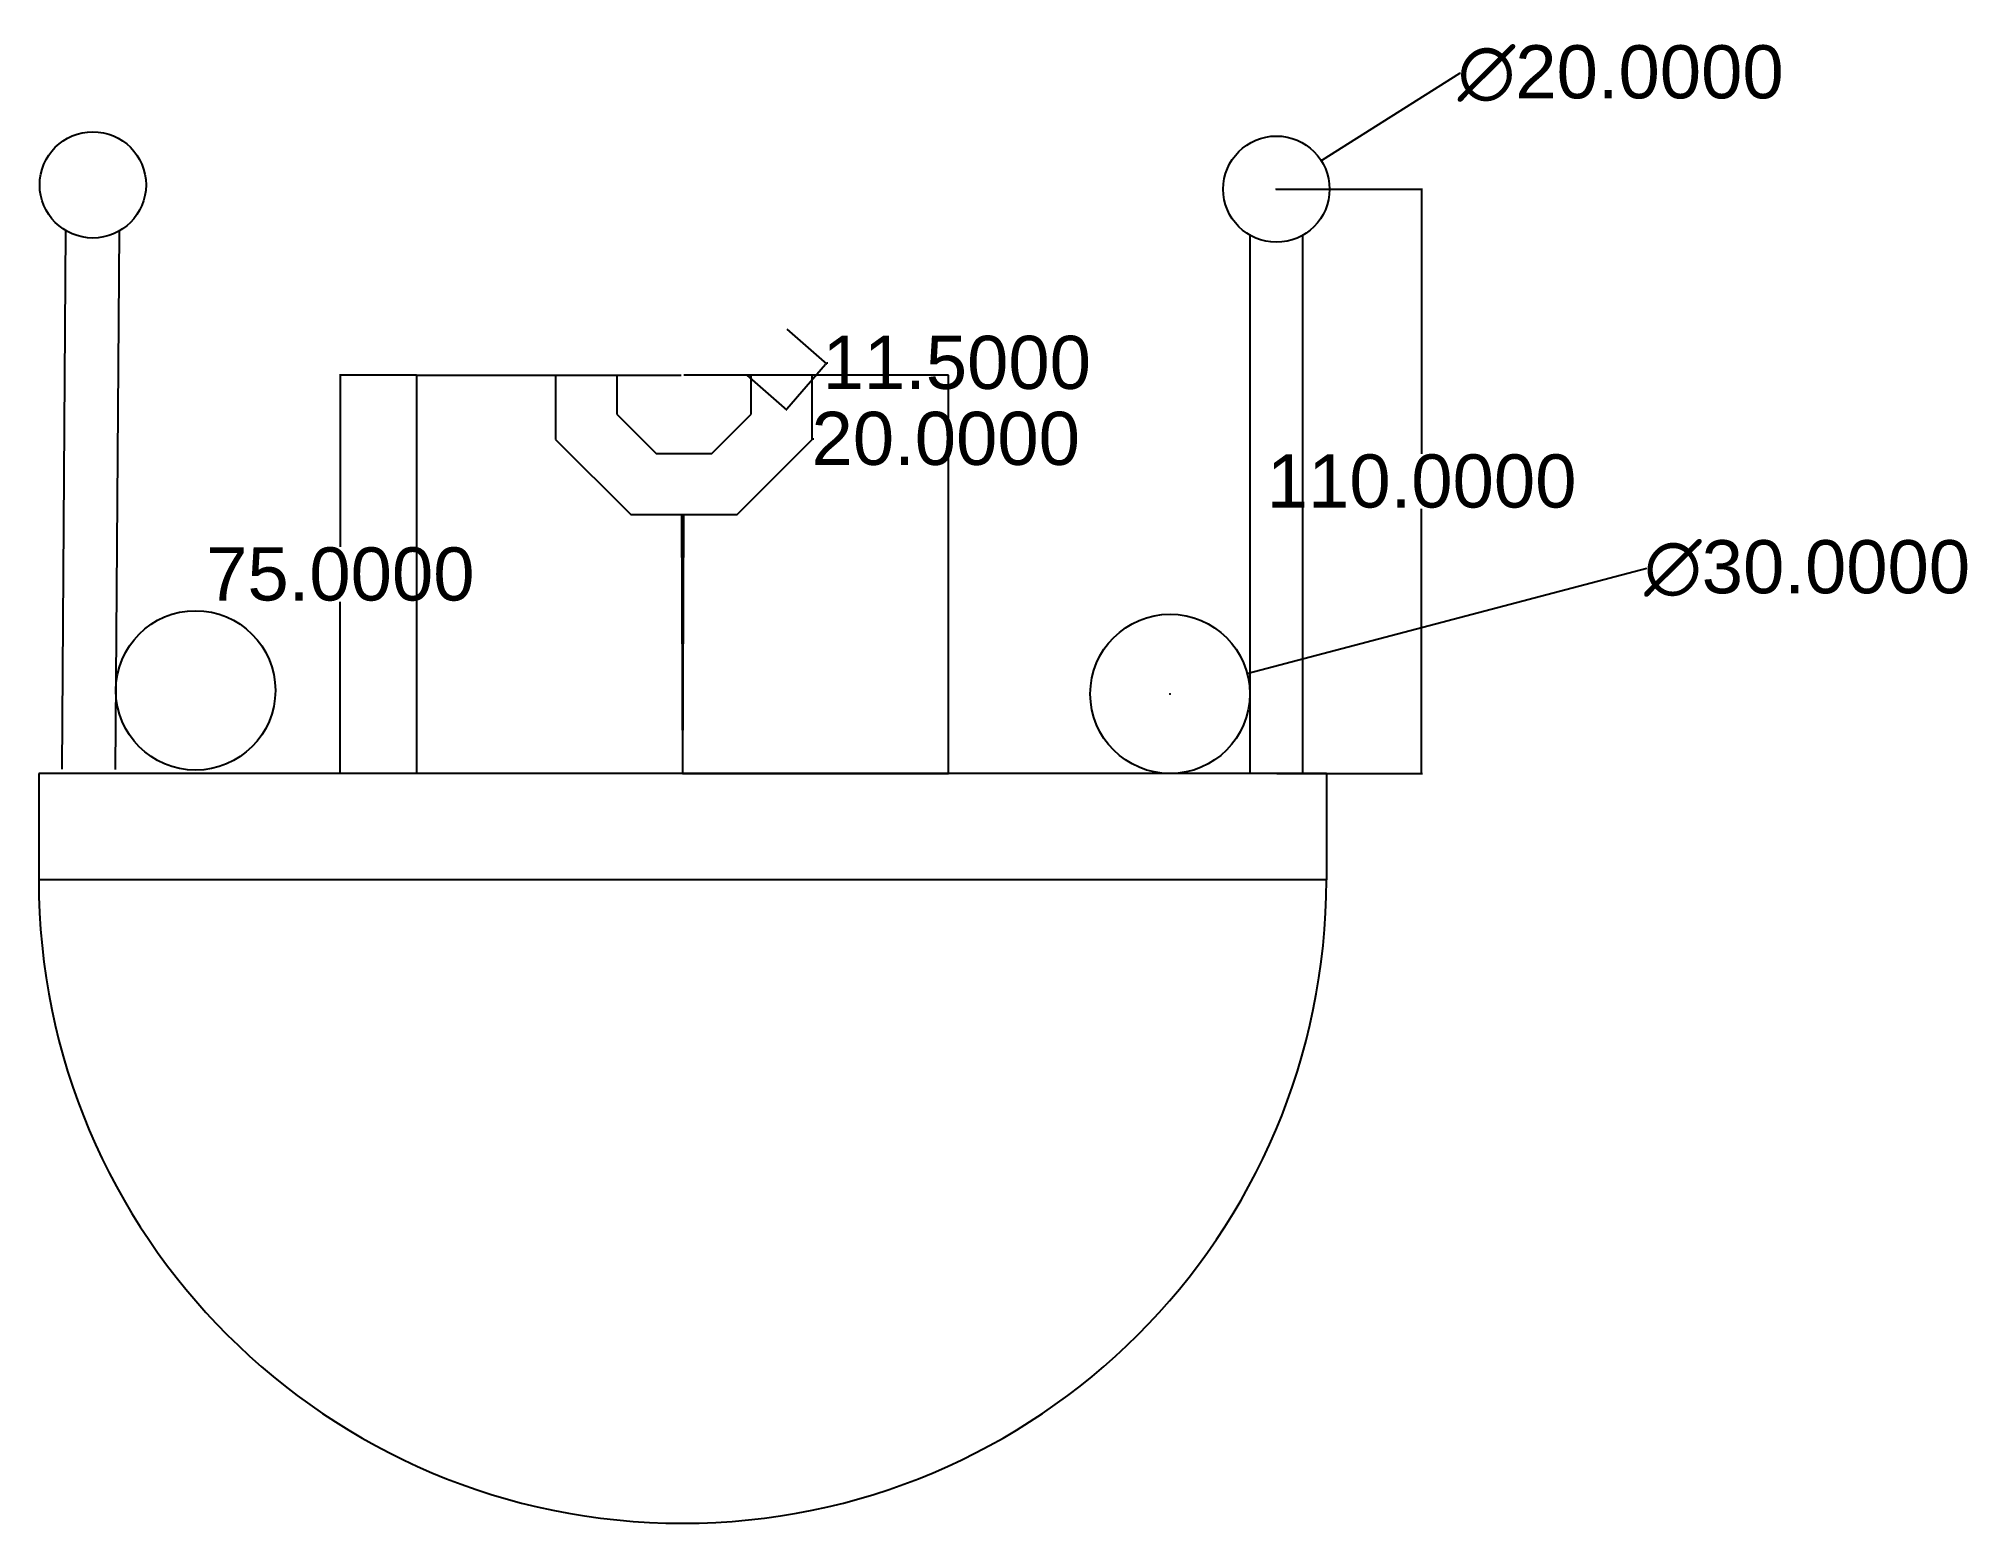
# Model space of a CAD drawing. Header units: inches. Extents: x 312 to 676, y 40 to 319.
import ezdxf

# ---------------------------------------------------------------- set-up
doc = ezdxf.new("R2010")
doc.units = ezdxf.units.IN
doc.header["$MEASUREMENT"] = 0
doc.styles.get("Standard").update_dxf_attribs({"font": 'arial.ttf'})
doc.dimstyles.get("Standard").update_dxf_attribs({"dimtxt": 10, "dimasz": 0.18, "dimexe": 0.18, "dimexo": 0.0625, "dimgap": 0.09, "dimtad": 0, "dimtih": 1, "dimtoh": 1, "dimdec": 4, "dimzin": 0, "dimdsep": 46, "dimtxsty": 'Standard', "dimcen": 0.09, "dimadec": 0, "dimazin": 0, "dimtfac": 1, "dimtdec": 4, "dimtofl": 0, "dimtmove": 0, "dimatfit": 3, "dimfxl": 1, "dimtolj": 1, "dimtzin": 0, "dimarcsym": 0})

# ---------------------------------------------------------------- blocks, each defined once
blk = doc.blocks.new('*D1')
at = {"color": 0, "lineweight": -2, "transparency": 16777216}
for p, q in [((382.98, 255.89), (368.49, 255.89)), ((368.67, 255.71), (368.67, 223.58)), ((368.67, 181.07), (368.67, 213.19)), ((382.98, 180.89), (368.49, 180.89))]:
    blk.add_line(p, q, dxfattribs=at)
at = {"color": 0, "transparency": 16777216}
for points in [[(368.64, 255.71), (368.7, 255.71), (368.67, 255.89)], [(368.64, 181.07), (368.7, 181.07), (368.67, 180.89)]]:
    blk.add_solid(points, dxfattribs=at)
at = {"layer": 'Defpoints', "color": 0, "transparency": 16777216}
for p in [(383.04, 255.89), (368.67, 180.89), (383.04, 180.89)]:
    blk.add_point(p, dxfattribs=at)
at = {"color": 0, "transparency": 16777216, "insert": (368.67, 218.39), "char_height": 10, "attachment_point": 5}
blk.add_mtext('\\A1;75.0000', dxfattribs=at)
blk = doc.blocks.new('*D2')
at = {"color": 0, "lineweight": -2, "transparency": 16777216}
for p, q in [((443.43, 229.76), (457.32, 243.65)), ((457.4, 243.82), (457.32, 243.91)), ((457.44, 243.78), (457.57, 243.91)), ((457.57, 243.91), (457.75, 243.91)), ((443.26, 229.68), (443.17, 229.76))]:
    blk.add_line(p, q, dxfattribs=at)
at = {"color": 0, "transparency": 16777216}
for points in [[(457.29, 243.67), (457.34, 243.63), (457.44, 243.78)], [(443.41, 229.78), (443.45, 229.74), (443.3, 229.64)]]:
    blk.add_solid(points, dxfattribs=at)
at = {"layer": 'Defpoints', "color": 0, "transparency": 16777216}
for p in [(457.44, 243.78), (457.44, 243.78), (443.3, 229.64)]:
    blk.add_point(p, dxfattribs=at)
at = {"color": 0, "transparency": 16777216, "insert": (482.55, 243.91), "char_height": 10, "attachment_point": 5}
blk.add_mtext('\\A1;20.0000', dxfattribs=at)
blk = doc.blocks.new('*D3')
at = {"color": 0, "lineweight": -2, "transparency": 16777216}
for p, q in [((544.81, 290.89), (572.24, 290.89)), ((572.06, 290.71), (572.06, 241.08)), ((572.06, 181.07), (572.06, 230.69)), ((544.81, 180.89), (572.24, 180.89))]:
    blk.add_line(p, q, dxfattribs=at)
at = {"color": 0, "transparency": 16777216}
for points in [[(572.03, 290.71), (572.09, 290.71), (572.06, 290.89)], [(572.03, 181.07), (572.09, 181.07), (572.06, 180.89)]]:
    blk.add_solid(points, dxfattribs=at)
at = {"layer": 'Defpoints', "color": 0, "transparency": 16777216}
for p in [(544.74, 290.89), (544.74, 180.89), (572.06, 180.89)]:
    blk.add_point(p, dxfattribs=at)
at = {"color": 0, "transparency": 16777216, "insert": (572.06, 235.89), "char_height": 10, "attachment_point": 5}
blk.add_mtext('\\A1;110.0000', dxfattribs=at)
blk = doc.blocks.new('*D4')
at = {"color": 0, "lineweight": -2, "transparency": 16777216}
for p, q in [((579.18, 312.64), (553.35, 296.32)), ((579.36, 312.64), (579.18, 312.64)), ((544.65, 290.89), (544.83, 290.89)), ((544.74, 290.8), (544.74, 290.98))]:
    blk.add_line(p, q, dxfattribs=at)
at = {"color": 0, "transparency": 16777216}
blk.add_solid([(553.34, 296.35), (553.37, 296.3), (553.2, 296.23)], dxfattribs=at)
at = {"layer": 'Defpoints', "color": 0, "transparency": 16777216}
for p in [(553.2, 296.23), (536.29, 285.54)]:
    blk.add_point(p, dxfattribs=at)
at = {"color": 0, "transparency": 16777216, "insert": (609.51, 312.64), "char_height": 10, "attachment_point": 5}
blk.add_mtext('\\A1;∅20.0000', dxfattribs=at)
blk = doc.blocks.new('*D5')
at = {"color": 0, "lineweight": -2, "transparency": 16777216}
for p, q in [((614.43, 219.49), (539.42, 199.75)), ((524.65, 195.89), (524.83, 195.89)), ((524.74, 195.8), (524.74, 195.98))]:
    blk.add_line(p, q, dxfattribs=at)
at = {"color": 0, "transparency": 16777216}
blk.add_solid([(539.42, 199.78), (539.43, 199.72), (539.25, 199.7)], dxfattribs=at)
at = {"layer": 'Defpoints', "color": 0, "transparency": 16777216}
for p in [(539.25, 199.7), (510.24, 192.07)]:
    blk.add_point(p, dxfattribs=at)
at = {"color": 0, "transparency": 16777216, "insert": (644.58, 219.49), "char_height": 10, "attachment_point": 5}
blk.add_mtext('\\A1;∅30.0000', dxfattribs=at)
blk = doc.blocks.new('*D6')
at = {"color": 0, "lineweight": -2, "transparency": 16777216}
for p, q in [((452.68, 264.51), (460.21, 257.95)), ((445.13, 255.85), (452.66, 249.28)), ((452.64, 249.54), (459.96, 257.93)), ((460.08, 258.07), (460.2, 258.21)), ((460.2, 258.21), (460.38, 258.21))]:
    blk.add_line(p, q, dxfattribs=at)
at = {"color": 0, "transparency": 16777216}
for points in [[(459.94, 257.95), (459.98, 257.91), (460.08, 258.07)], [(452.62, 249.56), (452.66, 249.52), (452.52, 249.4)]]:
    blk.add_solid(points, dxfattribs=at)
at = {"layer": 'Defpoints', "color": 0, "transparency": 16777216}
for p in [(452.64, 264.56), (445.08, 255.89), (460.08, 258.07)]:
    blk.add_point(p, dxfattribs=at)
at = {"color": 0, "transparency": 16777216, "insert": (484.62, 258.21), "char_height": 10, "attachment_point": 5}
blk.add_mtext('\\A1;11.5000', dxfattribs=at)

msp = doc.modelspace()

# ---------------------------------------------------------------- linework, layer by layer
for p, q in [((316.33763, 181.72117), (317.06274, 283.05832)), ((327.06248, 282.98677), (326.33738, 181.64961)), ((539.74479, 282.22586), (539.74479, 180.88612)), ((549.74479, 180.88612), (549.74479, 282.22586)), ((383.03972, 180.88612), (383.03972, 255.88612)), ((383.03972, 255.88612), (432.7714, 255.88612)), ((409.15837, 255.88612), (409.15837, 243.77845)), ((420.65837, 255.88612), (420.65837, 248.5419)), ((483.03972, 255.88612), (433.30804, 255.88612)), ((445.94264, 248.5419), (445.94264, 255.88612)), ((457.44264, 243.77845), (457.44264, 255.88612)), ((483.03972, 180.88612), (483.03972, 255.88612)), ((420.65837, 248.5419), (428.06396, 241.13631)), ((438.53705, 241.13631), (445.94264, 248.5419)), ((409.15837, 243.77845), (423.3005, 229.63631)), ((428.06396, 241.13631), (438.53705, 241.13631)), ((443.3005, 229.63631), (457.44264, 243.77845)), ((423.3005, 229.63631), (443.3005, 229.63631)), ((432.86531, 229.63631), (433.03972, 180.88612)), ((433.21413, 229.63631), (433.03972, 180.88612)), ((554.14404, 180.88612), (311.9354, 180.88612)), ((311.9354, 180.88612), (311.9354, 160.88612)), ((433.03972, 180.88612), (483.03972, 180.88612)), ((554.14404, 180.88612), (554.14404, 160.88612)), ((554.14404, 160.88612), (311.9354, 160.88612))]:
    msp.add_line(p, q)
for centre, radius in [((322.12458, 291.68257), 10), ((544.74479, 290.88612), 10), ((341.44432, 196.5419), 15), ((524.74479, 195.88612), 15)]:
    msp.add_circle(centre, radius)
msp.add_arc((433.03972, 160.88612), 121.10432, 180, 0)

# ---------------------------------------------------------------- dimensions: what is measured, and where the dimension line sits
for p1, p2, picture, middle in [((536.29068, 285.54497), (553.19891, 296.22727), '*D4', (609.51085, 312.63912)), ((510.23889, 192.06791), (539.2507, 199.70432), '*D5', (614.43001, 219.49282))]:
    dim = msp.add_diameter_dim_2p(p1=p1, p2=p2, dimstyle='Standard')
    dim.commit()
    dim.dimension.update_dxf_attribs({"geometry": picture, "text_midpoint": middle, "dimtype": 163})
for base, p1, p2, picture, middle in [((572.05746, 180.88612), (544.74479, 290.88612), (544.74479, 180.88612), '*D3', (572.05746, 235.88612)), ((368.6692, 180.88612), (383.03972, 255.88612), (383.03972, 180.88612), '*D1', (368.6692, 218.38612))]:
    dim = msp.add_linear_dim(base=base, p1=p1, p2=p2, angle=90, dimstyle='Standard')
    dim.commit()
    dim.dimension.update_dxf_attribs({"geometry": picture, "text_midpoint": middle})
for p1, p2, distance, picture, middle in [((445.08041, 255.88612), (452.63642, 264.55542), -9.87054, '*D6', (484.61978, 258.20573)), ((443.3005, 229.63631), (457.44264, 243.77845), 0, '*D2', (482.55001, 243.90572))]:
    dim = msp.add_aligned_dim(p1=p1, p2=p2, distance=distance, dimstyle='Standard')
    dim.commit()
    dim.dimension.update_dxf_attribs({"geometry": picture, "text_midpoint": middle})

doc.saveas('drawing.dxf')
